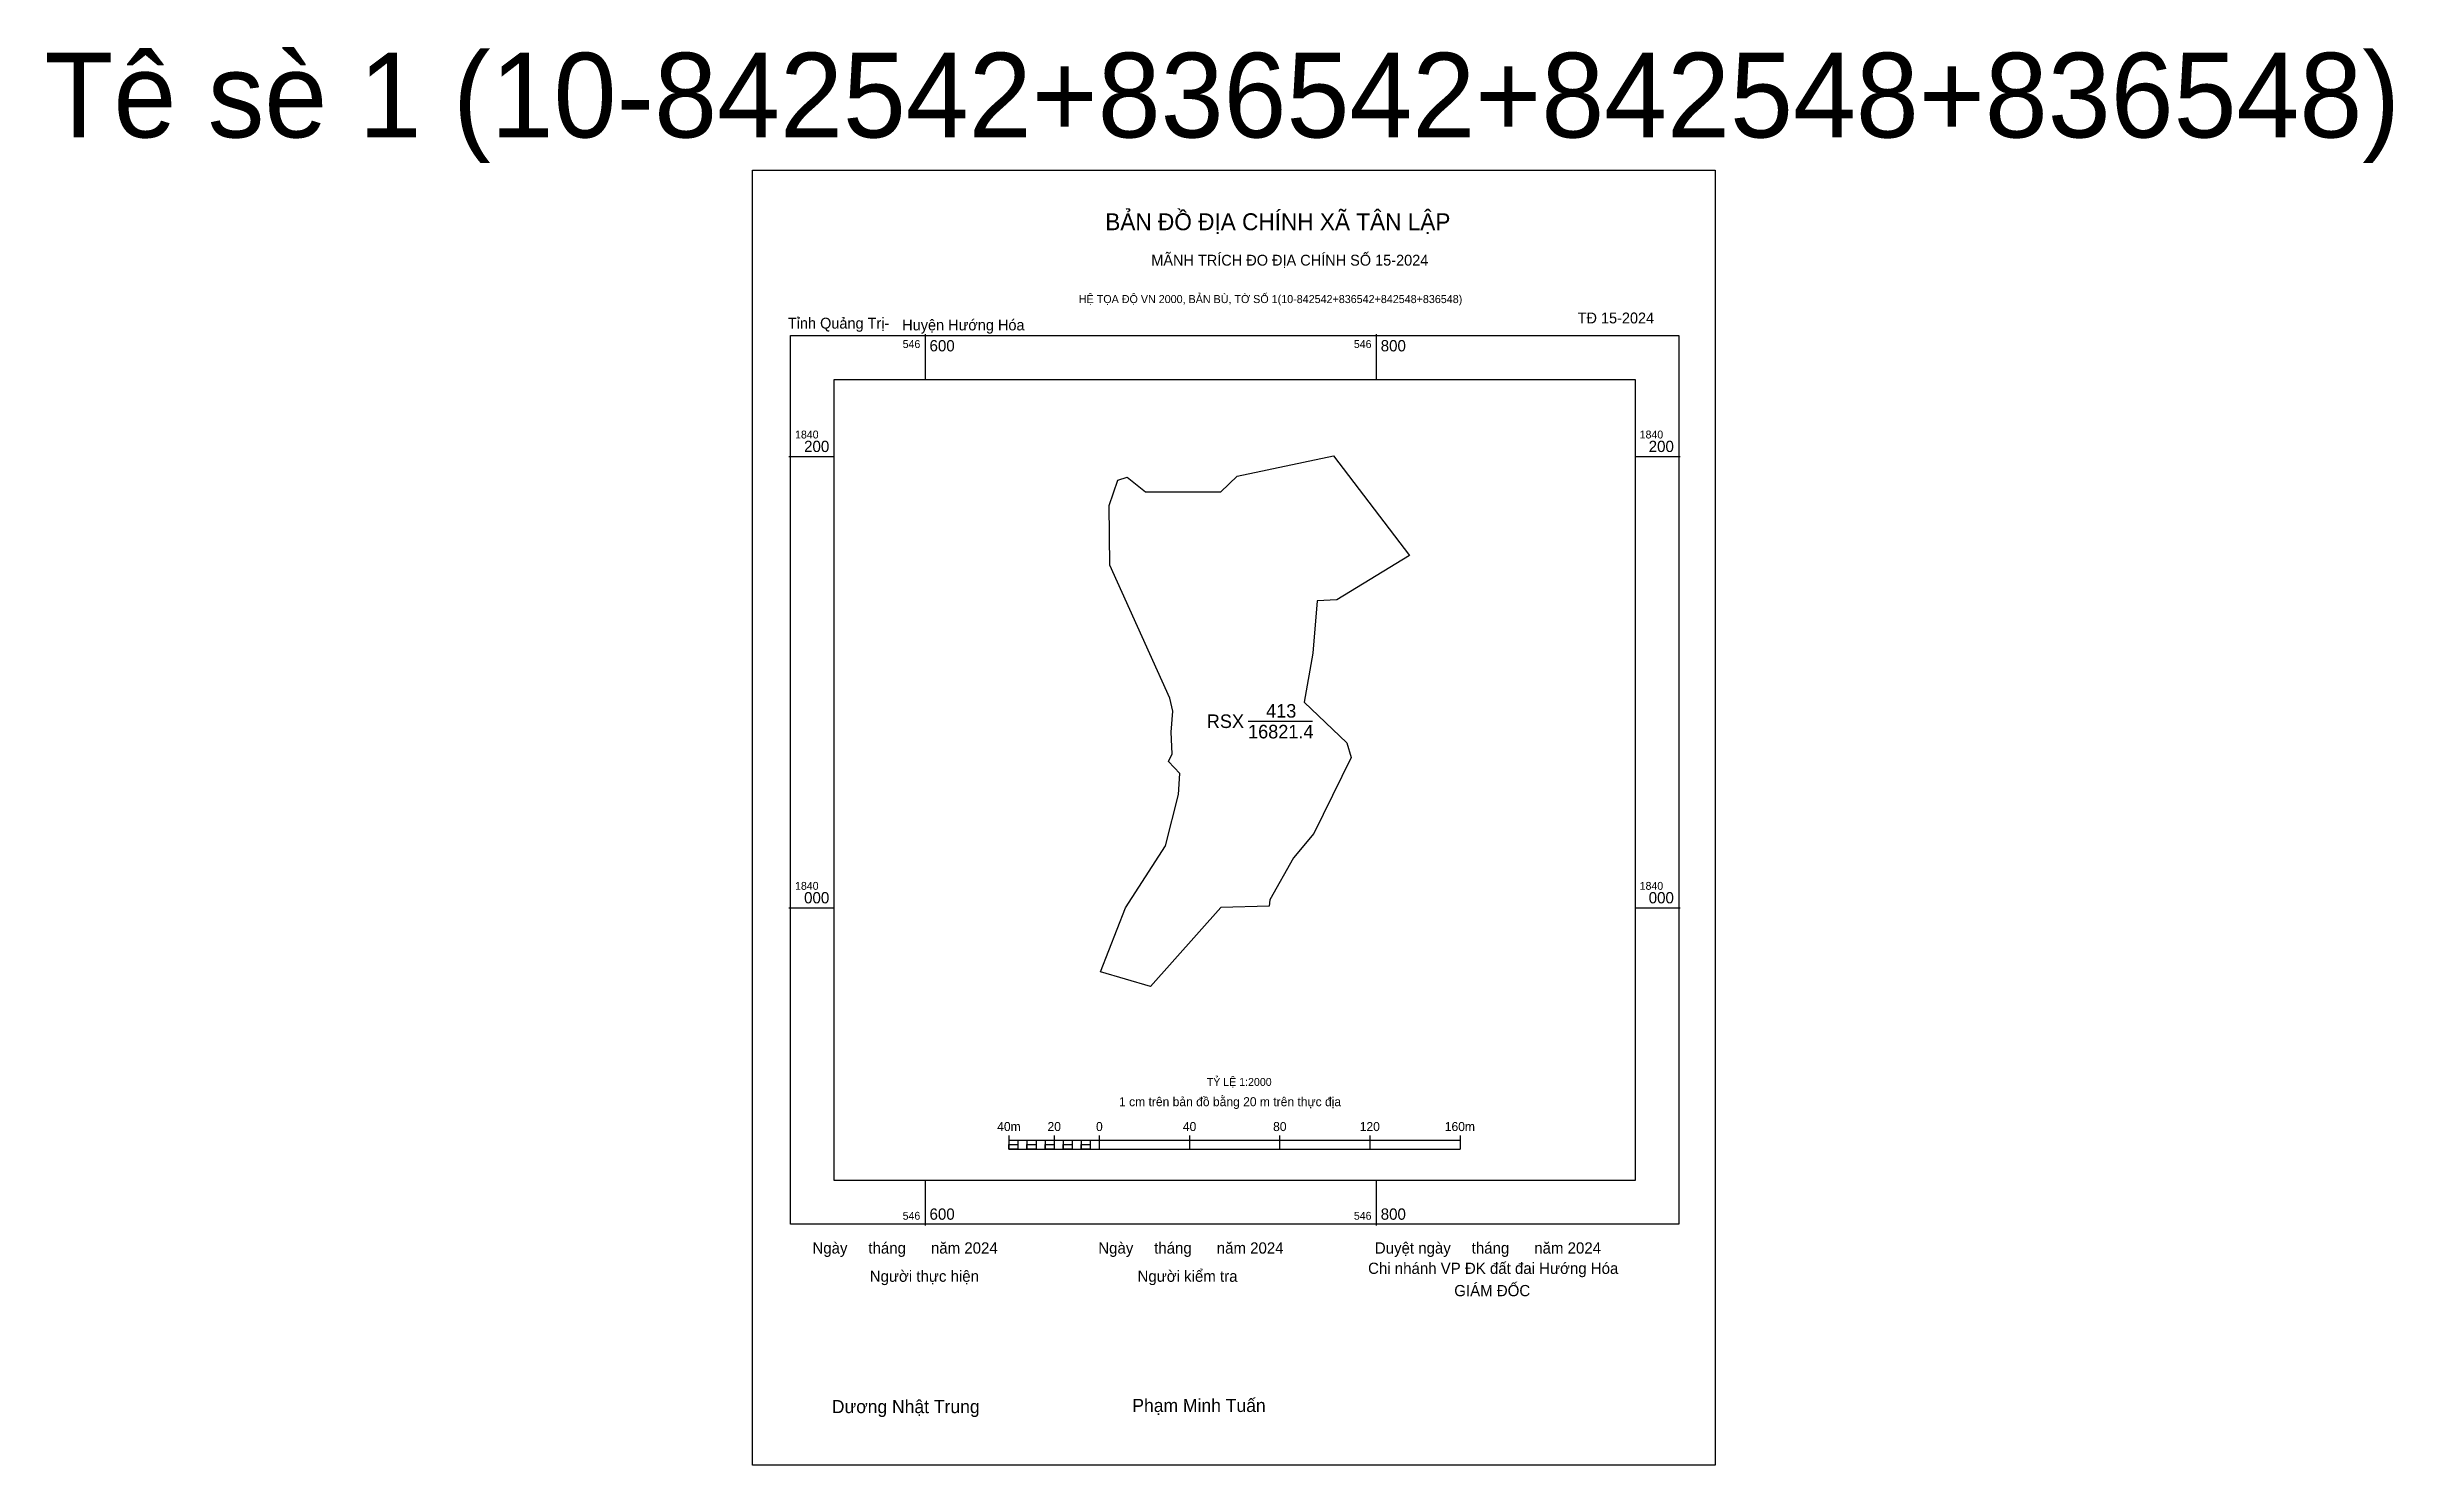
# Model space of a CAD drawing. Extents: x 546211 to 547251, y 1839753 to 1840382.
import ezdxf

# ---------------------------------------------------------------- set-up
doc = ezdxf.new("R2010")
doc.units = 0
for name, color, linetype in [('Level 10', 7, 'Continuous'), ('Level 13', 7, 'Continuous'), ('Level 15', 7, 'Continuous'), ('Level 27', 7, 'Continuous'), ('Level 55', 7, 'Continuous'), ('Level 6', 7, 'Continuous'), ('Level 62', 7, 'Continuous'), ('Level 63', 7, 'Continuous'), ('Level 9', 7, 'Continuous')]:
    doc.layers.add(name, color=color, linetype=linetype)

msp = doc.modelspace()

# ---------------------------------------------------------------- linework, layer by layer
at = {"layer": 'Level 10'}
msp.add_line((546743.2, 1840082.7), (546771.7, 1840082.7), dxfattribs=at)
msp.add_lwpolyline([(546708.5, 1840092.9), (546681.9, 1840151.9), (546681.7, 1840178.3), (546685.4, 1840189.6), (546689.6, 1840190.9), (546697.8, 1840184.3), (546731.2, 1840184.3), (546738.4, 1840191.3), (546781, 1840200.3), (546814.7, 1840156.1), (546782.6, 1840136.5), (546773.8, 1840136.1), (546771.9, 1840112.8), (546768, 1840091.1), (546787, 1840073.2), (546788.9, 1840066.7), (546772.4, 1840033), (546763.4, 1840022.1), (546752.9, 1840003.5), (546752.5, 1840000.7), (546731.2, 1840000.2), (546700, 1839965.1), (546677.8, 1839971.7), (546688.9, 1840000), (546706.6, 1840027.5), (546712.4, 1840050.3), (546712.9, 1840059.6), (546707.9, 1840064.9), (546709.5, 1840068.2), (546709.1, 1840077.9), (546709.8, 1840087.1)], close=True, dxfattribs=at)
at = {"layer": 'Level 15'}
msp.add_lwpolyline([(546523.5, 1840326.9), (546950.2, 1840326.9), (546950.2, 1839753.1), (546523.5, 1839753.1)], close=True, dxfattribs=at)
at = {"layer": 'Level 27'}
for p, q in [((546681.9, 1840151.9), (546681.9, 1840151.9)), ((546814.7, 1840156.1), (546814.7, 1840156.1)), ((546709.1, 1840077.9), (546709.1, 1840077.8)), ((546752.9, 1840003.5), (546752.9, 1840003.5))]:
    msp.add_line(p, q, dxfattribs=at)
at = {"layer": 'Level 62'}
msp.add_lwpolyline([(546559.7, 1840234.2), (546914.8, 1840234.2), (546914.8, 1839879.2), (546559.7, 1839879.2)], close=True, dxfattribs=at)
at = {"layer": 'Level 63'}
for p, q in [((546600, 1840254.2), (546600, 1840234.2)), ((546800, 1840254.2), (546800, 1840234.2)), ((546539.7, 1840200), (546559.7, 1840200)), ((546914.8, 1840200), (546934.8, 1840200)), ((546539.7, 1840000), (546559.7, 1840000)), ((546914.8, 1840000), (546934.8, 1840000)), ((546637.2, 1839899.1), (546637.2, 1839893.1)), ((546637.2, 1839897.1), (546837.2, 1839897.1)), ((546641.2, 1839897.1), (546641.2, 1839893.1)), ((546645.2, 1839897.1), (546645.2, 1839893.1)), ((546649.2, 1839897.1), (546649.2, 1839893.1)), ((546653.2, 1839897.1), (546653.2, 1839893.1)), ((546657.2, 1839899.1), (546657.2, 1839893.1)), ((546657.2, 1839897.1), (546657.2, 1839893.1)), ((546661.2, 1839897.1), (546661.2, 1839893.1)), ((546665.2, 1839897.1), (546665.2, 1839893.1)), ((546669.2, 1839897.1), (546669.2, 1839893.1)), ((546673.2, 1839897.1), (546673.2, 1839893.1)), ((546677.2, 1839899.1), (546677.2, 1839893.1)), ((546677.2, 1839897.1), (546677.2, 1839893.1)), ((546717.2, 1839899.1), (546717.2, 1839893.1)), ((546757.2, 1839899.1), (546757.2, 1839893.1)), ((546797.2, 1839899.1), (546797.2, 1839893.1)), ((546837.2, 1839899.1), (546837.2, 1839893.1)), ((546637.2, 1839893.1), (546837.2, 1839893.1)), ((546600, 1839879.2), (546600, 1839859.2)), ((546800, 1839879.2), (546800, 1839859.2))]:
    msp.add_line(p, q, dxfattribs=at)
for points in [[(546540.4, 1840253.6), (546934.1, 1840253.6), (546934.1, 1839859.8), (546540.4, 1839859.8)], [(546637.2, 1839895.1), (546641.2, 1839895.1), (546641.2, 1839893.1), (546637.2, 1839893.1)], [(546637.2, 1839895.1), (546641.2, 1839895.1), (546641.2, 1839893.1), (546637.2, 1839893.1)], [(546645.2, 1839895.1), (546649.2, 1839895.1), (546649.2, 1839893.1), (546645.2, 1839893.1)], [(546653.2, 1839895.1), (546657.2, 1839895.1), (546657.2, 1839893.1), (546653.2, 1839893.1)], [(546661.2, 1839895.1), (546665.2, 1839895.1), (546665.2, 1839893.1), (546661.2, 1839893.1)], [(546669.2, 1839895.1), (546673.2, 1839895.1), (546673.2, 1839893.1), (546669.2, 1839893.1)]]:
    msp.add_lwpolyline(points, close=True, dxfattribs=at)

# ---------------------------------------------------------------- texts
at = {"layer": 'Level 13'}
for s, p in [('RSX', (546724.9, 1840079.7)), ('413', (546751.2, 1840084.3)), ('16821.4', (546743.2, 1840075.1))]:
    msp.add_text(s, height=6, dxfattribs=at).set_placement(p)
at = {"layer": 'Level 55'}
msp.add_text('Tê sè 1 (10-842542+836542+842548+836548)', height=37.5, dxfattribs=at).set_placement((546209.6, 1840341.4))
at = {"layer": 'Level 6'}
msp.add_text('TỶ LỆ 1:2000', height=3.516, dxfattribs=at).set_placement((546724.9, 1839921.1))
at = {"layer": 'Level 63'}
for s, height, p in [('BẢN ĐỒ ĐỊA CHÍNH XÃ TÂN LẬP', 7.487, (546679.9, 1840300.3)), ('MÃNH TRÍCH ĐO ĐỊA CHÍNH SỐ 15-2024', 4.804, (546700.3, 1840284.6)), ('HỆ TỌA ĐỘ VN 2000, BẢN BÙ, TỜ SỐ 1(10-842542+836542+842548+836548)', 3.556, (546668.2, 1840268)), ('546', 3.5, (546590.1, 1840248.1)), ('600', 5, (546602, 1840246.6)), ('546', 3.5, (546790.1, 1840248.1)), ('800', 5, (546802, 1840246.6)), ('1840', 3.5, (546542.4, 1840208)), ('1840', 3.5, (546916.8, 1840208)), ('200', 5, (546546.4, 1840202)), ('200', 5, (546920.8, 1840202)), ('1840', 3.5, (546542.4, 1840008)), ('1840', 3.5, (546916.8, 1840008)), ('000', 5, (546546.4, 1840002)), ('000', 5, (546920.8, 1840002)), ('1 cm trên bản đồ bằng 20 m trên thực địa', 4, (546686, 1839912.1)), ('40m', 4, (546632, 1839901.1)), ('20', 4, (546654.3, 1839901.1)), ('0', 4, (546675.8, 1839901.1)), ('40', 4, (546714.3, 1839901.1)), ('80', 4, (546754.3, 1839901.1)), ('120', 4, (546792.7, 1839901.1)), ('160m', 4, (546830.4, 1839901.1)), ('600', 5, (546602, 1839861.8)), ('800', 5, (546802, 1839861.8)), ('546', 3.5, (546590.1, 1839861.8)), ('546', 3.5, (546790.1, 1839861.8)), ('Ngày     tháng      năm 2024', 4.977, (546550.1, 1839846.8)), ('Ngày     tháng      năm 2024', 4.977, (546676.8, 1839846.8)), ('Duyệt ngày     tháng      năm 2024', 4.977, (546799.4, 1839846.8)), ('Người thực hiện', 4.977, (546575.5, 1839834.3)), ('Người kiểm tra', 4.977, (546694.2, 1839834.3)), ('Chi nhánh VP ĐK đất đai Hướng Hóa', 4.977, (546796.4, 1839837.8)), ('GIÁM ĐỐC', 4.98, (546834.6, 1839827.9)), ('Phạm Minh Tuấn', 5.805, (546691.9, 1839776.6)), ('Dương Nhật Trung', 5.805, (546558.7, 1839776.1))]:
    msp.add_text(s, height=height, dxfattribs=at).set_placement(p)
at = {"layer": 'Level 9'}
for s, height, p in [('Tỉnh Quảng Trị-', 4.804, (546539.2, 1840256.7)), ('Huyện Hướng Hóa', 4.804, (546589.9, 1840255.9)), ('TĐ 15-2024', 4.8, (546889.3, 1840259))]:
    msp.add_text(s, height=height, dxfattribs=at).set_placement(p)

doc.saveas('drawing.dxf')
